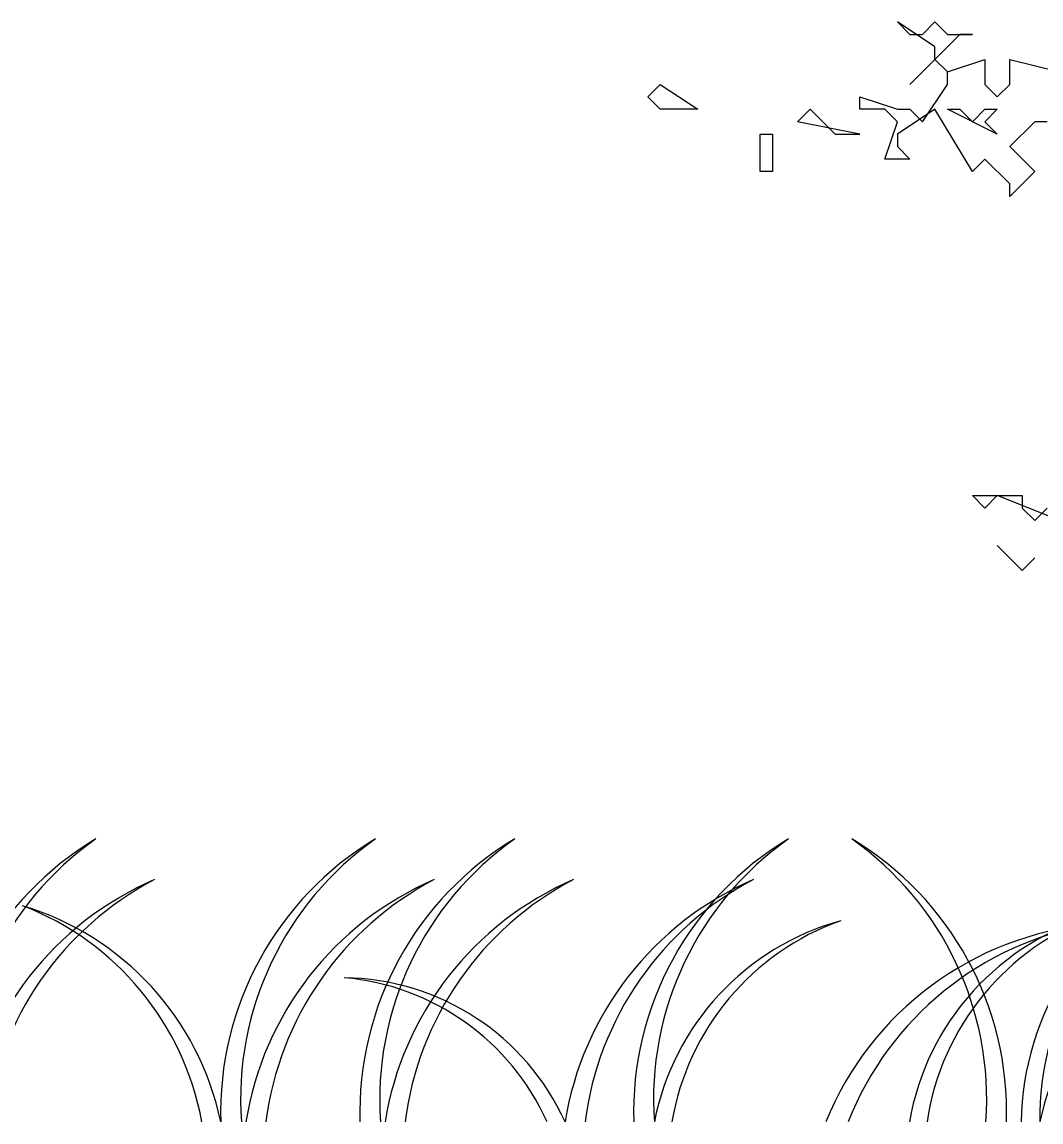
# Model space of a CAD drawing. Header units: millimetres. Extents: x 3633 to 4629, y 3430 to 3787.
# Drawn here: x 3985.404 to 3989.411, y 3587.537 to 3591.862 of the extents above; entities that cross this region are included whole.
import ezdxf

# ---------------------------------------------------------------- set-up
doc = ezdxf.new("R2010")
doc.units = ezdxf.units.MM

# ---------------------------------------------------------------- blocks, each defined once
blk = doc.blocks.new('grass')
at = {"color": 0}
for centre, radius, start, end in [((283.43, 7.63), 250.65, 120.91532, 181.7436), ((299.13, 17.84), 250.65, 125.19754, 184.08204), ((498.79, 7.63), 250.65, 120.91532, 181.7436), ((514.48, 17.84), 250.65, 125.19754, 184.08204), ((290.91, 7.63), 250.65, 358.2564, 59.08468), ((275.21, 17.84), 250.65, 355.91796, 54.80246), ((953.95, 7.63), 250.65, 120.91532, 181.7436), ((969.64, 17.84), 250.65, 125.19754, 184.08204), ((1173.96, 7.63), 250.65, 120.91532, 181.7436), ((1189.65, 17.84), 250.65, 125.19754, 184.08204), ((778.4, -4.1), 225.58, 115.70682, 178.95931), ((793.31, 3.78), 225.58, 119.98904, 180.95928), ((300.19, -39.51), 250.65, 113.37164, 170.93), ((317.09, -31.45), 250.65, 117.65386, 172.79282), ((441.77, -39.51), 250.65, 113.37164, 170.93), ((458.67, -31.45), 250.65, 117.65386, 172.79282), ((970.71, -39.51), 250.65, 113.37164, 170.93), ((987.61, -31.45), 250.65, 117.65386, 172.79282), ((1190.72, -39.51), 250.65, 113.37164, 170.93), ((1207.62, -31.45), 250.65, 117.65386, 172.79282), ((788.61, -45.94), 225.58, 106.7576, 168.24844), ((804.56, -40.48), 225.58, 111.03982, 169.66132), ((702.57, -45.94), 225.58, 11.75156, 73.2424), ((686.63, -40.48), 225.58, 10.33868, 68.96018), ((465.26, -38.94), 204.53, 105.37875, 169.02323), ((479.83, -34.34), 204.53, 109.66097, 170.33326), ((666.7, -34.47), 204.53, 105.37875, 170.29766), ((681.27, -29.87), 204.53, 109.66097, 171.60273), ((631.55, -94.23), 250.65, 95.3506, 157.91619), ((650.12, -91.79), 250.65, 99.63282, 158.51732), ((18.19, -79.92), 193.36, 24.41404, 89.32312), ((3.76, -79.21), 193.36, 24.1831, 85.0409)]:
    blk.add_arc(centre, radius, start, end, dxfattribs=at)
blk = doc.blocks.new('Pine 3 Elev_133')
at = {"color": 0}
for p, q in [((-2565.2, 1557), (-2625.2, 1597)), ((-2625.2, 1597), (-2605.2, 1577)), ((-2585.2, 1577), (-2565.2, 1597)), ((-2565.2, 1597), (-2545.2, 1577)), ((-2605.2, 1577), (-2585.2, 1577)), ((-2525.2, 1577), (-2565.2, 1537.1)), ((-2545.2, 1577), (-2505.2, 1577)), ((-2505.2, 1577), (-2525.2, 1577)), ((-2565.2, 1537.1), (-2565.2, 1557)), ((-2565.2, 1537.1), (-2605.2, 1497.1)), ((-2605.2, 1497.1), (-2565.2, 1537.1)), ((-2565.2, 1537.1), (-2545.2, 1517.1)), ((-2545.2, 1517.1), (-2565.2, 1537.1)), ((-2545.2, 1517.1), (-2485.2, 1537.1)), ((-2485.2, 1537.1), (-2485.2, 1497.1)), ((-2445.2, 1497.1), (-2445.2, 1537.1)), ((-2445.2, 1537.1), (-2365.2, 1517.1)), ((-2545.2, 1497.1), (-2545.2, 1517.1)), ((-3025.2, 1477.2), (-3005.2, 1497.1)), ((-3005.2, 1497.1), (-2945.2, 1457.2)), ((-2585.2, 1437.3), (-2545.2, 1497.1)), ((-2485.2, 1497.1), (-2465.2, 1477.2)), ((-2465.2, 1477.2), (-2445.2, 1497.1)), ((-3005.2, 1457.2), (-3025.2, 1477.2)), ((-2685.2, 1457.2), (-2685.2, 1477.2)), ((-2685.2, 1477.2), (-2625.2, 1457.2)), ((-2945.2, 1457.2), (-3005.2, 1457.2)), ((-2785.2, 1437.3), (-2765.2, 1457.2)), ((-2765.2, 1457.2), (-2725.2, 1417.3)), ((-2645.2, 1457.2), (-2685.2, 1457.2)), ((-2625.2, 1437.3), (-2645.2, 1457.2)), ((-2565.2, 1457.2), (-2625.2, 1417.3)), ((-2625.2, 1457.2), (-2605.2, 1457.2)), ((-2605.2, 1457.2), (-2585.2, 1437.3)), ((-2505.2, 1357.4), (-2565.2, 1457.2)), ((-2465.2, 1417.3), (-2545.2, 1457.2)), ((-2545.2, 1457.2), (-2525.2, 1457.2)), ((-2525.2, 1457.2), (-2505.2, 1437.3)), ((-2505.2, 1437.3), (-2485.2, 1457.2)), ((-2485.2, 1457.2), (-2465.2, 1457.2)), ((-2465.2, 1457.2), (-2485.2, 1437.3)), ((-2685.2, 1417.3), (-2785.2, 1437.3)), ((-2645.2, 1377.4), (-2625.2, 1437.3)), ((-2485.2, 1437.3), (-2465.2, 1417.3)), ((-2405.2, 1437.3), (-2445.2, 1397.3)), ((-2385.2, 1437.3), (-2405.2, 1437.3)), ((-2845.2, 1417.3), (-2825.2, 1417.3)), ((-2845.2, 1357.4), (-2845.2, 1417.3)), ((-2825.2, 1417.3), (-2825.2, 1357.4)), ((-2725.2, 1417.3), (-2685.2, 1417.3)), ((-2625.2, 1417.3), (-2625.2, 1397.3)), ((-2625.2, 1397.3), (-2605.2, 1377.4)), ((-2445.2, 1397.3), (-2405.2, 1357.4)), ((-2605.2, 1377.4), (-2645.2, 1377.4)), ((-2485.2, 1377.4), (-2505.2, 1357.4)), ((-2445.2, 1337.5), (-2485.2, 1377.4)), ((-2825.2, 1357.4), (-2845.2, 1357.4)), ((-2405.2, 1357.4), (-2445.2, 1317.5)), ((-2445.2, 1317.5), (-2445.2, 1337.5)), ((-2485.2, 818.4), (-2505.2, 838.4)), ((-2505.2, 838.4), (-2425.2, 838.4)), ((-2465.2, 838.4), (-2485.2, 818.4)), ((-2365.2, 798.5), (-2465.2, 838.4)), ((-2425.2, 838.4), (-2425.2, 818.4)), ((-2425.2, 818.4), (-2405.2, 798.5)), ((-2405.2, 798.5), (-2385.2, 818.4)), ((-2425.2, 718.6), (-2465.2, 758.6)), ((-2465.2, 758.6), (-2425.2, 718.6)), ((-2405.2, 738.6), (-2425.2, 718.6)), ((-2425.2, 718.6), (-2405.2, 738.6))]:
    blk.add_line(p, q, dxfattribs=at)

msp = doc.modelspace()

# ---------------------------------------------------------------- block references
at = {"color": 0}
for name, p, xscale, yscale, zscale in [('Pine 3 Elev_133', (3995.2911, 3587.9423), 0.002454764377558604, 0.002454764377558604, 0.002454764377558604), ('grass', (3981.5686, 3587.5373), 0.005, 0.005, 0.005), ('grass', (3986.5686, 3587.5373), 0.005, 0.005, 0.005)]:
    msp.add_blockref(name, p, dxfattribs=dict(at, xscale=xscale, yscale=yscale, zscale=zscale))

doc.saveas('drawing.dxf')
